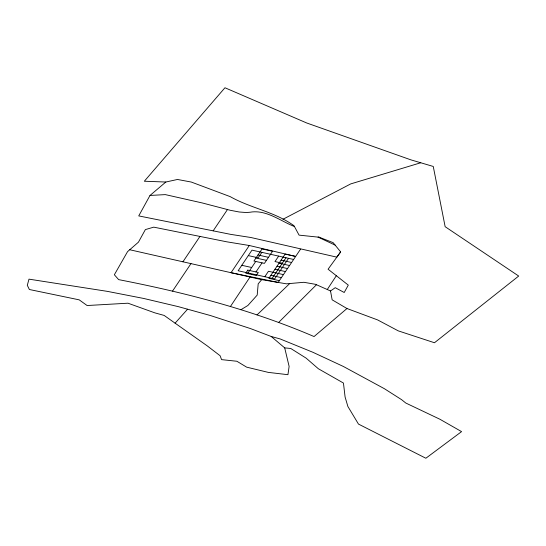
<?xml version="1.0" encoding="UTF-8"?>
<svg xmlns="http://www.w3.org/2000/svg" width="546" height="546" viewBox="0 0 546 546"><rect width="100%" height="100%" fill="white"/><g stroke="black" fill="none" stroke-linecap="round" stroke-linejoin="round"><path stroke-width="0.82" d="M150 195.448L165.841 182.023L177.491 179.47L191.291 182.05L230.18 196.621C250.669 208.217 274.781 211.773 294.028 225.751L299.065 235.128L319.314 237.251L333.149 242.663L340.649 251.897L336.834 257.152L250.86 237.496L230.733 234.377L138.739 215.909L150 195.448L165.322 194.615L202.327 202.969L230.282 210.285L239.182 211.991L244.178 212.374A19.806 11.439 0 0 0 252.184 211.923C267.67 210.483 280.753 221.137 294.444 226.529M327.266 289.523L336.336 275.71M230.33 306.654L250.048 277.006M182.924 261.8L199.959 236.432M172.529 291.1L190.984 263.622M213.165 230.849L227.457 209.568M279.368 280.678L268.871 278.324L285.155 254.088L295.645 256.436L249.297 245.502L231.026 272.7L278.187 282.439L300.539 249.167M248.014 272.966L255.753 261.445M261.868 252.341L258.197 257.808L248.314 255.596M255.944 271.942L262.046 262.858M264.803 276.726L268.475 271.26L283.435 274.618M278.658 256.101L274.986 261.568L282.309 263.206M272.126 278.364L285.981 257.739M288.541 258.313L274.686 278.938L238.131 270.755L251.986 250.129L293.611 259.466M340.649 251.897L328.078 269.219L348.293 285.121L344.212 292.499L335.237 287.687L330.514 290.963L315.581 284.336L303.91 282.296L286.438 283.831L261.711 279.654L129.736 249.747L127.559 251.638L114.36 274.754L118.646 279.627C185.278 292.615 251.57 309.684 314.066 336.554L346.976 308.524L377.62 319.922L398.252 330.862L434.473 342.745L518.7 276.051L445.147 226.692L433.258 166.455L410.926 159.862L306.688 122.973L224.952 87.756L144.328 181.238L165.841 182.023M261.711 279.654L258.197 283.824L257.2 295.099L247.87 305.501L240.922 309.719M271.178 336.459L284.698 347.877L290.786 348.491L306.122 358.135L318.338 368.734L343.454 383.053L345.092 397.01L347.877 406.477L358.463 424.071L425.86 458.244L461.575 431.613L439.878 419.232L405.767 403.016L401.638 399.699L384.411 388.718L343.379 366.475L312.967 352.313L280.153 338.943L271.178 336.459L250.471 328.576L210.469 315.547L178.487 306.688L143.721 298.464L107.364 291.366L28.993 279.149L27.3 285.305L29.368 289.503L79.204 299.85L87.101 305.528L127.989 303.201L154.846 312.851L164.155 315.431L175.089 323.171L187.571 309.207M278.596 322.481L316.475 284.732M257.016 314.919L289.728 283.545M129.736 249.747L138.452 242.151L145.366 229.593L153.747 227.15L226.761 241.81L249.297 245.502M282.992 219.26L350.723 183.906L420.748 162.763M319.314 237.251L318.045 237.114L335.128 245.099M257.992 254.975L268.489 257.33M281.081 260.149L291.578 262.496M255.958 258.005L266.455 260.36M279.047 263.179L289.544 265.527M277.013 266.209L287.51 268.557M274.979 269.239L285.469 271.587M241.803 265.288L251.686 267.499M270.905 275.293L281.402 277.648M346.976 308.524L332.152 299.829L330.514 290.963M175.089 323.171L207.125 345.789L220.106 355.733L221.58 359.63L236.882 361.254L246.635 367.144L268.229 372.372L287.933 374.692L289.121 366.421L284.698 347.877M247.823 270.127L245.782 273.157L256.279 275.505L258.313 272.474L247.823 270.127M262.066 248.921L253.924 261.036L264.421 263.39L272.556 251.269L262.066 248.921"/></g></svg>
